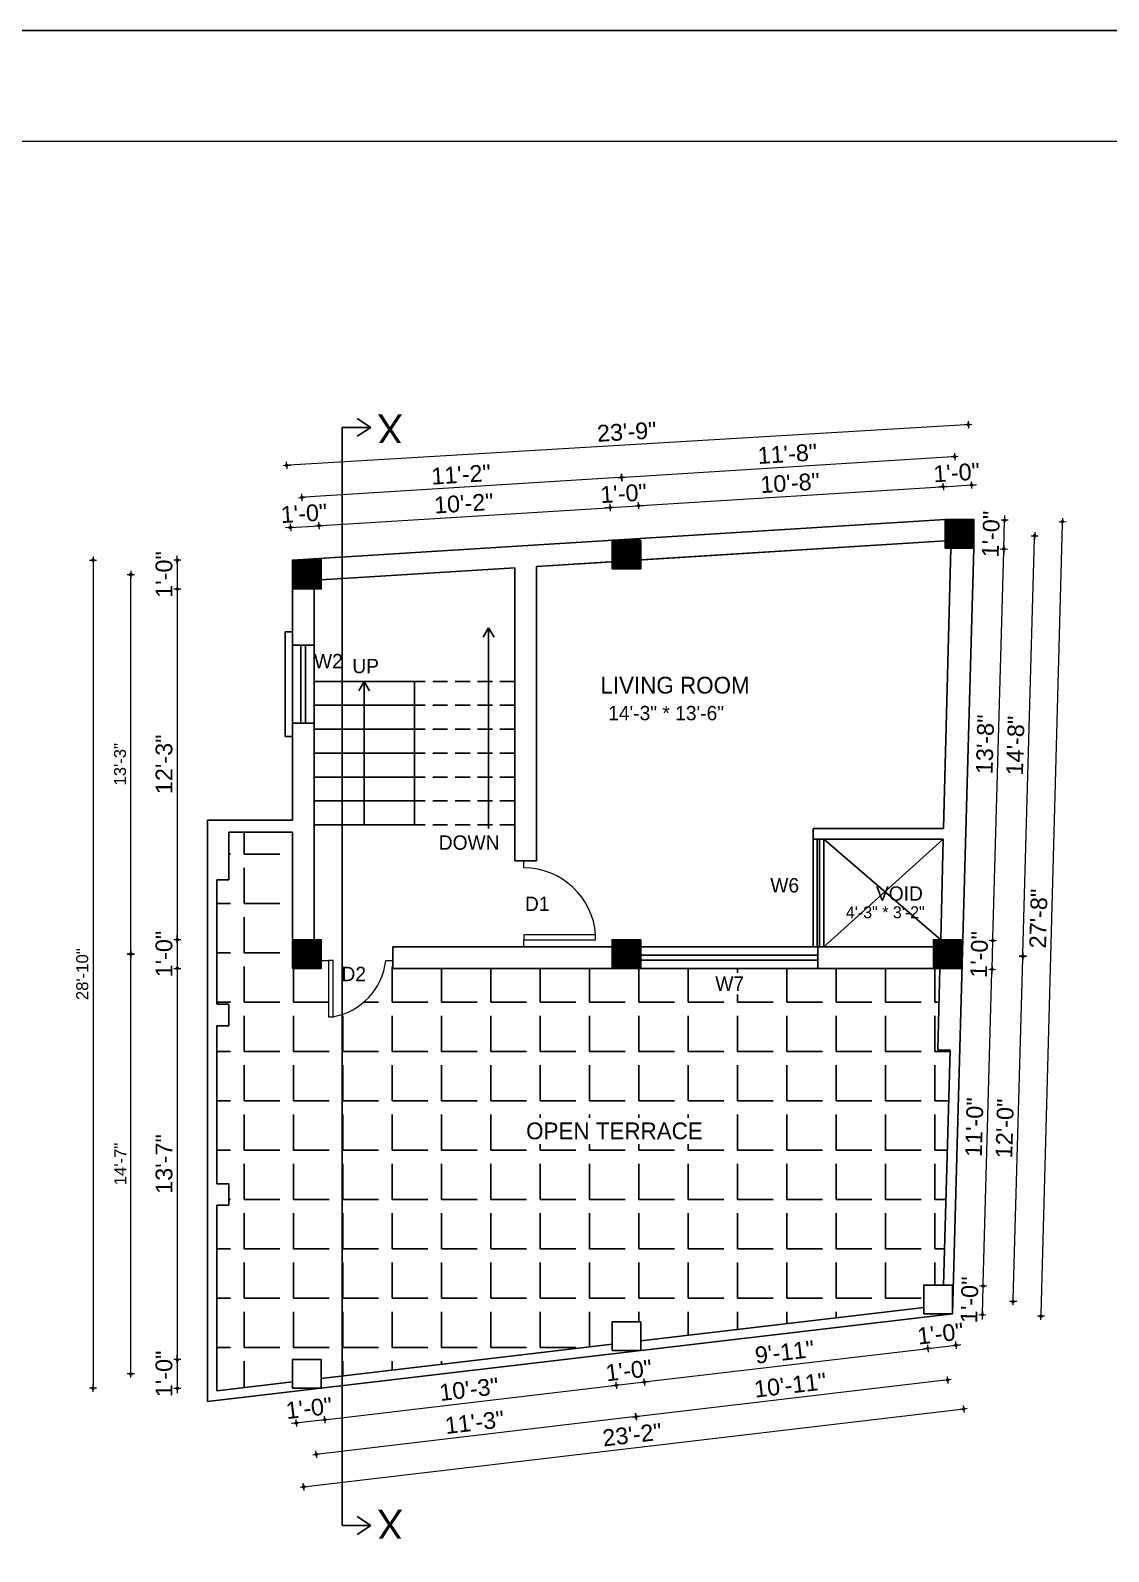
# Model space of a CAD drawing. Header units: inches. Extents: x 10143 to 20474, y -150 to 2442.
# Drawn here: x 19145 to 19596, y 1462 to 2098 of the extents above; entities that cross this region are included whole.
import ezdxf
from ezdxf.enums import TextEntityAlignment as Align

# ---------------------------------------------------------------- set-up
doc = ezdxf.new("R2010")
doc.units = ezdxf.units.IN
doc.header["$LTSCALE"] = 0.5
doc.header["$MEASUREMENT"] = 0
doc.header["$PDMODE"] = 66
doc.linetypes.add('DASHED2', pattern=[0.375, 0.25, -0.125])
for name, color, linetype, lineweight in [('0.13', 2, 'Continuous', 13), ('DW TEXT', 92, 'Continuous', 15), ('ELE1', 3, 'Continuous', 9), ('ELEVATION', 85, 'Continuous', 9), ('hatch', 9, 'Continuous', 0), ('Toilet', 7, 'Continuous', 25)]:
    doc.layers.add(name, color=color, linetype=linetype, lineweight=lineweight)
doc.styles.add('CEN', font='GOTHIC.TTF')
doc.styles.get("Standard").update_dxf_attribs({"font": 'arial.ttf'})
doc.dimstyles.new('S8', dxfattribs={"dimtxt": 5, "dimasz": 1, "dimexe": 6, "dimexo": 18, "dimgap": 1.9375, "dimtad": 1, "dimdec": 0, "dimzin": 3, "dimdsep": 46, "dimlunit": 4, "dimtxsty": 'Standard', "dimblk": 'dot 2', "dimcen": 12, "dimse1": 1, "dimse2": 1, "dimclrd": 1, "dimclre": 1, "dimclrt": 256, "dimadec": 0, "dimazin": 0, "dimtfac": 0.75, "dimtdec": 0, "dimtix": 1, "dimtmove": 1, "dimatfit": 3, "dimldrblk": 'DOT', "dimfxl": 1, "dimtolj": 1, "dimtzin": 0, "dimlwd": 9, "dimlwe": 9, "dimarcsym": 0})
pattern_1 = [(45, (-3412.05103, 0), (-0.08838834765, 0.08838834765), [])]

# ---------------------------------------------------------------- blocks, each defined once
blk = doc.blocks.new('dot1')
at = {"layer": 'hatch'}
h = blk.add_hatch(color=256, dxfattribs=at)
edge = h.paths.add_edge_path()
edge.add_arc((0, 0), 1, 0, 360)
for p, q in [((3, 0), (-3, 0)), ((0, 3), (0, -3))]:
    blk.add_line(p, q, dxfattribs=at)
blk.add_circle((0, 0), 1, dxfattribs=at)
blk = doc.blocks.new('dot 2')
at = {"layer": 'hatch', "xscale": 0.5, "yscale": 0.5, "zscale": 0.5}
blk.add_blockref('dot1', (0, 0), dxfattribs=at)
blk = doc.blocks.new('*D2258')
at = {"layer": 'Defpoints', "color": 0, "transparency": 16777216}
for p in [(19254.47, 1528.5), (19266.47, 1529.92), (19268.02, 1516.8)]:
    blk.add_point(p, dxfattribs=at)
at = {"layer": 'Toilet', "color": 1, "lineweight": 9, "transparency": 16777216}
for p, q in [((19255.03, 1515.27), (19254.03, 1515.15)), ((19256.02, 1515.39), (19268.02, 1516.8)), ((19269.01, 1516.92), (19270, 1517.04))]:
    blk.add_line(p, q, dxfattribs=at)
for p, rotation in [((19256.02, 1515.39), 6.727351048226113), ((19268.02, 1516.8), 186.7273510482261)]:
    blk.add_blockref('dot 2', p, dxfattribs=dict(at, rotation=rotation))
at = {"layer": 'Toilet', "transparency": 16777216, "insert": (19261.37, 1521.57), "char_height": 7, "attachment_point": 5, "rotation": 6.72735}
blk.add_mtext('\\A1;1\'-0"', dxfattribs=at)
blk = doc.blocks.new('_Dot')
at = {"color": 0, "linetype": 'ByBlock', "lineweight": -2}
blk.add_line((-0.5, 0), (-1, 0), dxfattribs=at)
at = {"color": 0, "linetype": 'ByBlock', "const_width": 0.5}
blk.add_lwpolyline([(-0.25, 0, 1), (0.25, 0, 1)], format="xyb", close=True, dxfattribs=at)
blk = doc.blocks.new('*D2259')
at = {"layer": 'Defpoints', "color": 0, "transparency": 16777216}
for p in [(19388.09, 1545.68), (19266.47, 1529.92), (19389.8, 1531.17)]:
    blk.add_point(p, dxfattribs=at)
at = {"layer": 'Toilet', "color": 1, "lineweight": 9, "transparency": 16777216}
blk.add_line((19269.01, 1516.92), (19388.81, 1531.05), dxfattribs=at)
for p, rotation in [((19389.8, 1531.17), 6.727351048253873), ((19268.02, 1516.8), 186.7273510482539)]:
    blk.add_blockref('dot 2', p, dxfattribs=dict(at, rotation=rotation))
at = {"layer": 'Toilet', "transparency": 16777216, "insert": (19328.27, 1529.46), "char_height": 7, "attachment_point": 5, "rotation": 6.72735}
blk.add_mtext('\\A1;10\'-3"', dxfattribs=at)
blk = doc.blocks.new('*D2260')
at = {"layer": 'Defpoints', "color": 0, "transparency": 16777216}
for p in [(19388.09, 1545.68), (19400.09, 1545.68), (19401.64, 1532.56)]:
    blk.add_point(p, dxfattribs=at)
at = {"layer": 'Toilet', "color": 1, "lineweight": 9, "transparency": 16777216}
for p, q in [((19389.8, 1531.17), (19401.64, 1532.56)), ((19402.63, 1532.68), (19403.63, 1532.8)), ((19388.81, 1531.05), (19387.82, 1530.93))]:
    blk.add_line(p, q, dxfattribs=at)
for p, rotation in [((19389.8, 1531.17), 6.727351048253851), ((19401.64, 1532.56), 186.7273510482539)]:
    blk.add_blockref('dot 2', p, dxfattribs=dict(at, rotation=rotation))
at = {"layer": 'Toilet', "transparency": 16777216, "insert": (19395.08, 1537.34), "char_height": 7, "attachment_point": 5, "rotation": 6.72735}
blk.add_mtext('\\A1;1\'-0"', dxfattribs=at)
blk = doc.blocks.new('*D2261')
at = {"layer": 'Defpoints', "color": 0, "transparency": 16777216}
for p in [(19518.37, 1561.05), (19400.09, 1545.68), (19520.08, 1546.54)]:
    blk.add_point(p, dxfattribs=at)
at = {"layer": 'Toilet', "color": 1, "lineweight": 9, "transparency": 16777216}
blk.add_line((19402.63, 1532.68), (19519.09, 1546.42), dxfattribs=at)
for p, rotation in [((19520.08, 1546.54), 6.727351048253873), ((19401.64, 1532.56), 186.7273510482539)]:
    blk.add_blockref('dot 2', p, dxfattribs=dict(at, rotation=rotation))
at = {"layer": 'Toilet', "transparency": 16777216, "insert": (19460.22, 1545.02), "char_height": 7, "attachment_point": 5, "rotation": 6.72735}
blk.add_mtext('\\A1;9\'-11"', dxfattribs=at)
blk = doc.blocks.new('*D2262')
at = {"layer": 'Defpoints', "color": 0, "transparency": 16777216}
for p in [(19518.37, 1561.05), (19530.37, 1561.05), (19531.92, 1547.93)]:
    blk.add_point(p, dxfattribs=at)
at = {"layer": 'Toilet', "color": 1, "lineweight": 9, "transparency": 16777216}
for p, q in [((19519.09, 1546.42), (19518.1, 1546.3)), ((19520.08, 1546.54), (19531.92, 1547.93)), ((19532.91, 1548.05), (19533.9, 1548.17))]:
    blk.add_line(p, q, dxfattribs=at)
for p, rotation in [((19520.08, 1546.54), 6.727351048253851), ((19531.92, 1547.93), 186.7273510482539)]:
    blk.add_blockref('dot 2', p, dxfattribs=dict(at, rotation=rotation))
at = {"layer": 'Toilet', "transparency": 16777216, "insert": (19525.36, 1552.71), "char_height": 7, "attachment_point": 5, "rotation": 6.72735}
blk.add_mtext('\\A1;1\'-0"', dxfattribs=at)
blk = doc.blocks.new('*D2263')
at = {"layer": 'Defpoints', "color": 0, "transparency": 16777216}
for p in [(19524.37, 1567.05), (19394.09, 1551.68), (19398.06, 1518.04)]:
    blk.add_point(p, dxfattribs=at)
at = {"layer": 'Toilet', "color": 1, "lineweight": 9, "transparency": 16777216}
blk.add_line((19527.35, 1533.29), (19399.05, 1518.15), dxfattribs=at)
for p, rotation in [((19528.34, 1533.4), 6.727351048225874), ((19398.06, 1518.04), 186.7273510482259)]:
    blk.add_blockref('dot 2', p, dxfattribs=dict(at, rotation=rotation))
at = {"layer": 'Toilet', "transparency": 16777216, "insert": (19462.56, 1531.19), "char_height": 7, "attachment_point": 5, "rotation": 6.72735}
blk.add_mtext('\\A1;10\'-11"', dxfattribs=at)
blk = doc.blocks.new('*D2264')
at = {"layer": 'Defpoints', "color": 0, "transparency": 16777216}
for p in [(19394.09, 1551.68), (19260.47, 1535.92), (19264.44, 1502.27)]:
    blk.add_point(p, dxfattribs=at)
at = {"layer": 'Toilet', "color": 1, "lineweight": 9, "transparency": 16777216}
blk.add_line((19397.07, 1517.92), (19265.43, 1502.39), dxfattribs=at)
for p, rotation in [((19398.06, 1518.04), 6.727351048254011), ((19264.44, 1502.27), 186.727351048254)]:
    blk.add_blockref('dot 2', p, dxfattribs=dict(at, rotation=rotation))
at = {"layer": 'Toilet', "transparency": 16777216, "insert": (19330.6, 1515.63), "char_height": 7, "attachment_point": 5, "rotation": 6.72735}
blk.add_mtext('\\A1;11\'-3"', dxfattribs=at)
blk = doc.blocks.new('*D2265')
at = {"layer": 'Defpoints', "color": 0, "transparency": 16777216}
for p in [(19530.37, 1561.05), (19254.47, 1528.5), (19535.07, 1521.25)]:
    blk.add_point(p, dxfattribs=at)
at = {"layer": 'Toilet', "color": 1, "lineweight": 9, "transparency": 16777216}
blk.add_line((19260.16, 1488.82), (19534.07, 1521.13), dxfattribs=at)
for p, rotation in [((19535.07, 1521.25), 6.727351048225743), ((19259.17, 1488.7), 186.7273510482257)]:
    blk.add_blockref('dot 2', p, dxfattribs=dict(at, rotation=rotation))
at = {"layer": 'Toilet', "transparency": 16777216, "insert": (19396.47, 1510.45), "char_height": 7, "attachment_point": 5, "rotation": 6.72735}
blk.add_mtext('\\A1;23\'-2"', dxfattribs=at)
blk = doc.blocks.new('*D2266')
at = {"layer": 'Defpoints', "color": 0, "transparency": 16777216}
for p in [(19528.42, 1711.41), (19559.8, 1710.53), (19524.37, 1567.05)]:
    blk.add_point(p, dxfattribs=at)
at = {"layer": 'Toilet', "color": 1, "lineweight": 9, "transparency": 16777216}
blk.add_line((19555.78, 1567.17), (19559.77, 1709.53), dxfattribs=at)
for p, rotation in [((19559.8, 1710.53), 88.39404783827474), ((19555.75, 1566.17), 268.3940478382747)]:
    blk.add_blockref('dot 2', p, dxfattribs=dict(at, rotation=rotation))
at = {"layer": 'Toilet', "transparency": 16777216, "insert": (19552.27, 1638.5), "char_height": 7, "attachment_point": 5, "rotation": 88.39405}
blk.add_mtext('\\A1;12\'-0"', dxfattribs=at)
blk = doc.blocks.new('*D2267')
at = {"layer": 'Defpoints', "color": 0, "transparency": 16777216}
for p in [(19533.35, 1887.14), (19564.73, 1886.26), (19528.42, 1711.41)]:
    blk.add_point(p, dxfattribs=at)
at = {"layer": 'Toilet', "color": 1, "lineweight": 9, "transparency": 16777216}
blk.add_line((19559.83, 1711.53), (19564.7, 1885.26), dxfattribs=at)
for p, rotation in [((19564.73, 1886.26), 88.3940478382136), ((19559.8, 1710.53), 268.3940478382136)]:
    blk.add_blockref('dot 2', p, dxfattribs=dict(at, rotation=rotation))
at = {"layer": 'Toilet', "transparency": 16777216, "insert": (19556.75, 1798.55), "char_height": 7, "attachment_point": 5, "rotation": 88.39405}
blk.add_mtext('\\A1;14\'-8"', dxfattribs=at)
blk = doc.blocks.new('*D2257')
at = {"layer": 'Defpoints', "color": 0, "transparency": 16777216}
for p in [(19530.71, 1573.05), (19543.22, 1572.69), (19530.37, 1561.05)]:
    blk.add_point(p, dxfattribs=at)
at = {"layer": 'Toilet', "color": 1, "lineweight": 9, "transparency": 16777216}
for p, q in [((19542.88, 1560.69), (19543.22, 1572.69)), ((19543.25, 1573.69), (19543.27, 1574.69)), ((19542.85, 1559.69), (19542.83, 1558.7))]:
    blk.add_line(p, q, dxfattribs=at)
for p, rotation in [((19543.22, 1572.69), 268.3940478382726), ((19542.88, 1560.69), 88.39404783827257)]:
    blk.add_blockref('dot 2', p, dxfattribs=dict(at, rotation=rotation))
at = {"layer": 'Toilet', "transparency": 16777216, "insert": (19537.54, 1566.85), "char_height": 7, "attachment_point": 5, "rotation": 88.39405}
blk.add_mtext('\\A1;1\'-0"', dxfattribs=at)
blk = doc.blocks.new('*D2268')
at = {"layer": 'Defpoints', "color": 0, "transparency": 16777216}
for p in [(19534.42, 1705.41), (19546.93, 1705.06), (19530.71, 1573.05)]:
    blk.add_point(p, dxfattribs=at)
at = {"layer": 'Toilet', "color": 1, "lineweight": 9, "transparency": 16777216}
blk.add_line((19543.25, 1573.69), (19546.9, 1704.06), dxfattribs=at)
for p, rotation in [((19546.93, 1705.06), 88.3940478382136), ((19543.22, 1572.69), 268.3940478382136)]:
    blk.add_blockref('dot 2', p, dxfattribs=dict(at, rotation=rotation))
at = {"layer": 'Toilet', "transparency": 16777216, "insert": (19539.56, 1639.03), "char_height": 7, "attachment_point": 5, "rotation": 88.39405}
blk.add_mtext('\\A1;11\'-0"', dxfattribs=at)
blk = doc.blocks.new('*D2269')
at = {"layer": 'Defpoints', "color": 0, "transparency": 16777216}
for p in [(19534.42, 1717.41), (19547.26, 1717.05), (19534.42, 1705.41)]:
    blk.add_point(p, dxfattribs=at)
at = {"layer": 'Toilet', "color": 1, "lineweight": 9, "transparency": 16777216}
for p, q in [((19546.93, 1705.06), (19547.26, 1717.05)), ((19547.29, 1718.05), (19547.32, 1719.05)), ((19546.9, 1704.06), (19546.87, 1703.06))]:
    blk.add_line(p, q, dxfattribs=at)
for p, rotation in [((19547.26, 1717.05), 268.3940478382136), ((19546.93, 1705.06), 88.39404783821358)]:
    blk.add_blockref('dot 2', p, dxfattribs=dict(at, rotation=rotation))
at = {"layer": 'Toilet', "transparency": 16777216, "insert": (19541.59, 1711.21), "char_height": 7, "attachment_point": 5, "rotation": 88.39405}
blk.add_mtext('\\A1;1\'-0"', dxfattribs=at)
blk = doc.blocks.new('*D2270')
at = {"layer": 'Defpoints', "color": 0, "transparency": 16777216}
for p in [(19539.35, 1881.14), (19551.86, 1880.79), (19534.42, 1717.41)]:
    blk.add_point(p, dxfattribs=at)
at = {"layer": 'Toilet', "color": 1, "lineweight": 9, "transparency": 16777216}
blk.add_line((19547.29, 1718.05), (19551.83, 1879.79), dxfattribs=at)
for p, rotation in [((19551.86, 1880.79), 88.3940478382136), ((19547.26, 1717.05), 268.3940478382136)]:
    blk.add_blockref('dot 2', p, dxfattribs=dict(at, rotation=rotation))
at = {"layer": 'Toilet', "transparency": 16777216, "insert": (19544.05, 1799.07), "char_height": 7, "attachment_point": 5, "rotation": 88.39405}
blk.add_mtext('\\A1;13\'-8"', dxfattribs=at)
blk = doc.blocks.new('*D2271')
at = {"layer": 'Defpoints', "color": 0, "transparency": 16777216}
for p in [(19539.35, 1893.14), (19552.19, 1892.78), (19539.35, 1881.14)]:
    blk.add_point(p, dxfattribs=at)
at = {"layer": 'Toilet', "color": 1, "lineweight": 9, "transparency": 16777216}
for p, q in [((19551.86, 1880.79), (19552.19, 1892.78)), ((19552.22, 1893.78), (19552.25, 1894.78)), ((19551.83, 1879.79), (19551.8, 1878.79))]:
    blk.add_line(p, q, dxfattribs=at)
for p, rotation in [((19552.19, 1892.78), 268.3940478382136), ((19551.86, 1880.79), 88.39404783821358)]:
    blk.add_blockref('dot 2', p, dxfattribs=dict(at, rotation=rotation))
at = {"layer": 'Toilet', "transparency": 16777216, "insert": (19546.51, 1886.94), "char_height": 7, "attachment_point": 5, "rotation": 88.39405}
blk.add_mtext('\\A1;1\'-0"', dxfattribs=at)
blk = doc.blocks.new('*D2272')
at = {"layer": 'Defpoints', "color": 0, "transparency": 16777216}
for p in [(19539.35, 1893.14), (19576.36, 1892.14), (19530.37, 1561.05)]:
    blk.add_point(p, dxfattribs=at)
at = {"layer": 'Toilet', "color": 1, "lineweight": 9, "transparency": 16777216}
blk.add_line((19567.42, 1561.04), (19576.34, 1891.14), dxfattribs=at)
for p, rotation in [((19576.36, 1892.14), 88.45204859075596), ((19567.39, 1560.04), 268.452048590756)]:
    blk.add_blockref('dot 2', p, dxfattribs=dict(at, rotation=rotation))
at = {"layer": 'Toilet', "transparency": 16777216, "insert": (19566.37, 1726.24), "char_height": 7, "attachment_point": 5, "rotation": 88.45205}
blk.add_mtext('\\A1;27\'-8"', dxfattribs=at)
blk = doc.blocks.new('*D2273')
at = {"layer": 'Defpoints', "color": 0, "transparency": 16777216}
for p in [(19265.62, 1890.49), (19254.47, 1876.09), (19266.47, 1876.84)]:
    blk.add_point(p, dxfattribs=at)
at = {"layer": 'Toilet', "color": 1, "lineweight": 9, "transparency": 16777216}
for p, q in [((19252.62, 1889.68), (19251.62, 1889.62)), ((19253.62, 1889.74), (19265.62, 1890.49)), ((19266.62, 1890.55), (19267.61, 1890.61))]:
    blk.add_line(p, q, dxfattribs=at)
for p, rotation in [((19253.62, 1889.74), 3.575827605927389), ((19265.62, 1890.49), 183.5758276059273)]:
    blk.add_blockref('dot 2', p, dxfattribs=dict(at, rotation=rotation))
at = {"layer": 'Toilet', "transparency": 16777216, "insert": (19259.27, 1895.62), "char_height": 7, "attachment_point": 5, "rotation": 3.57583}
blk.add_mtext('\\A1;1\'-0"', dxfattribs=at)
blk = doc.blocks.new('*D2274')
at = {"layer": 'Defpoints', "color": 0, "transparency": 16777216}
for p in [(19387.24, 1898.09), (19388.09, 1884.44), (19266.47, 1876.84)]:
    blk.add_point(p, dxfattribs=at)
at = {"layer": 'Toilet', "color": 1, "lineweight": 9, "transparency": 16777216}
blk.add_line((19266.62, 1890.55), (19386.24, 1898.03), dxfattribs=at)
for p, rotation in [((19387.24, 1898.09), 3.575827605928281), ((19265.62, 1890.49), 183.5758276059283)]:
    blk.add_blockref('dot 2', p, dxfattribs=dict(at, rotation=rotation))
at = {"layer": 'Toilet', "transparency": 16777216, "insert": (19326.09, 1899.79), "char_height": 7, "attachment_point": 5, "rotation": 3.57583}
blk.add_mtext('\\A1;10\'-2"', dxfattribs=at)
blk = doc.blocks.new('*D2275')
at = {"layer": 'Defpoints', "color": 0, "transparency": 16777216}
for p in [(19399.19, 1898.84), (19388.09, 1884.44), (19400.09, 1884.44)]:
    blk.add_point(p, dxfattribs=at)
at = {"layer": 'Toilet', "color": 1, "lineweight": 9, "transparency": 16777216}
for p, q in [((19386.24, 1898.03), (19385.24, 1897.97)), ((19387.24, 1898.09), (19399.19, 1898.84)), ((19400.19, 1898.9), (19401.19, 1898.96))]:
    blk.add_line(p, q, dxfattribs=at)
for p, rotation in [((19387.24, 1898.09), 3.575827605928268), ((19399.19, 1898.84), 183.5758276059282)]:
    blk.add_blockref('dot 2', p, dxfattribs=dict(at, rotation=rotation))
at = {"layer": 'Toilet', "transparency": 16777216, "insert": (19392.87, 1903.96), "char_height": 7, "attachment_point": 5, "rotation": 3.57583}
blk.add_mtext('\\A1;1\'-0"', dxfattribs=at)
blk = doc.blocks.new('*D2276')
at = {"layer": 'Defpoints', "color": 0, "transparency": 16777216}
for p in [(19526.49, 1906.79), (19527.35, 1893.14), (19400.09, 1884.44)]:
    blk.add_point(p, dxfattribs=at)
at = {"layer": 'Toilet', "color": 1, "lineweight": 9, "transparency": 16777216}
blk.add_line((19400.19, 1898.9), (19525.5, 1906.73), dxfattribs=at)
for p, rotation in [((19526.49, 1906.79), 3.575827605928281), ((19399.19, 1898.84), 183.5758276059283)]:
    blk.add_blockref('dot 2', p, dxfattribs=dict(at, rotation=rotation))
at = {"layer": 'Toilet', "transparency": 16777216, "insert": (19462.5, 1908.32), "char_height": 7, "attachment_point": 5, "rotation": 3.57583}
blk.add_mtext('\\A1;10\'-8"', dxfattribs=at)
blk = doc.blocks.new('*D2277')
at = {"layer": 'Defpoints', "color": 0, "transparency": 16777216}
for p in [(19538.45, 1907.54), (19527.35, 1893.14), (19539.35, 1893.14)]:
    blk.add_point(p, dxfattribs=at)
at = {"layer": 'Toilet', "color": 1, "lineweight": 9, "transparency": 16777216}
for p, q in [((19525.5, 1906.73), (19524.5, 1906.67)), ((19526.49, 1906.79), (19538.45, 1907.54)), ((19539.44, 1907.6), (19540.44, 1907.66))]:
    blk.add_line(p, q, dxfattribs=at)
for p, rotation in [((19526.49, 1906.79), 3.575827605928268), ((19538.45, 1907.54), 183.5758276059283)]:
    blk.add_blockref('dot 2', p, dxfattribs=dict(at, rotation=rotation))
at = {"layer": 'Toilet', "transparency": 16777216, "insert": (19532.13, 1912.67), "char_height": 7, "attachment_point": 5, "rotation": 3.57583}
blk.add_mtext('\\A1;1\'-0"', dxfattribs=at)
blk = doc.blocks.new('*D2278')
at = {"layer": 'Defpoints', "color": 0, "transparency": 16777216}
for p in [(19392.08, 1910.65), (19533.35, 1887.14), (19394.09, 1878.44)]:
    blk.add_point(p, dxfattribs=at)
at = {"layer": 'Toilet', "color": 1, "lineweight": 9, "transparency": 16777216}
blk.add_line((19530.34, 1919.29), (19393.08, 1910.71), dxfattribs=at)
for p, rotation in [((19531.33, 1919.35), 3.575843646370442), ((19392.08, 1910.65), 183.5758436463704)]:
    blk.add_blockref('dot 2', p, dxfattribs=dict(at, rotation=rotation))
at = {"layer": 'Toilet', "transparency": 16777216, "insert": (19461.36, 1920.5), "char_height": 7, "attachment_point": 5, "rotation": 3.57584}
blk.add_mtext('\\A1;11\'-8"', dxfattribs=at)
blk = doc.blocks.new('*D2279')
at = {"layer": 'Defpoints', "color": 0, "transparency": 16777216}
for p in [(19258.46, 1902.3), (19394.09, 1878.44), (19260.47, 1870.09)]:
    blk.add_point(p, dxfattribs=at)
at = {"layer": 'Toilet', "color": 1, "lineweight": 9, "transparency": 16777216}
blk.add_line((19391.08, 1910.59), (19259.46, 1902.36), dxfattribs=at)
for p, rotation in [((19392.08, 1910.65), 3.575843646351018), ((19258.46, 1902.3), 183.575843646351)]:
    blk.add_blockref('dot 2', p, dxfattribs=dict(at, rotation=rotation))
at = {"layer": 'Toilet', "transparency": 16777216, "insert": (19324.93, 1911.92), "char_height": 7, "attachment_point": 5, "rotation": 3.57584}
blk.add_mtext('\\A1;11\'-2"', dxfattribs=at)
blk = doc.blocks.new('*D2280')
at = {"layer": 'Defpoints', "color": 0, "transparency": 16777216}
for p in [(19252.1, 1915.7), (19539.35, 1893.14), (19254.47, 1876.09)]:
    blk.add_point(p, dxfattribs=at)
at = {"layer": 'Toilet', "color": 1, "lineweight": 9, "transparency": 16777216}
blk.add_line((19535.98, 1932.69), (19253.1, 1915.76), dxfattribs=at)
for p, rotation in [((19536.98, 1932.75), 3.425574687814992), ((19252.1, 1915.7), 183.425574687815)]:
    blk.add_blockref('dot 2', p, dxfattribs=dict(at, rotation=rotation))
at = {"layer": 'Toilet', "transparency": 16777216, "insert": (19394.21, 1929.73), "char_height": 7, "attachment_point": 5, "rotation": 3.42557}
blk.add_mtext('\\A1;23\'-9"', dxfattribs=at)
blk = doc.blocks.new('*D2285')
at = {"layer": 'Defpoints', "color": 0, "transparency": 16777216}
for p in [(19254.47, 1876.09), (19206.3, 1864.09), (19254.47, 1864.09)]:
    blk.add_point(p, dxfattribs=at)
at = {"layer": 'Toilet', "color": 1, "lineweight": 9, "transparency": 16777216}
for p, q in [((19206.3, 1877.09), (19206.3, 1878.09)), ((19206.3, 1876.09), (19206.3, 1864.09)), ((19206.3, 1863.09), (19206.3, 1862.09))]:
    blk.add_line(p, q, dxfattribs=at)
for p, rotation in [((19206.3, 1876.09), 270), ((19206.3, 1864.09), 90)]:
    blk.add_blockref('dot 2', p, dxfattribs=dict(at, rotation=rotation))
at = {"layer": 'Toilet', "transparency": 16777216, "insert": (19200.79, 1870.09), "char_height": 7, "attachment_point": 5, "rotation": 90}
blk.add_mtext('\\A1;1\'-0"', dxfattribs=at)
blk = doc.blocks.new('*D2286')
at = {"layer": 'Defpoints', "color": 0, "transparency": 16777216}
for p in [(19254.47, 1864.09), (19206.3, 1717.41), (19254.47, 1717.41)]:
    blk.add_point(p, dxfattribs=at)
at = {"layer": 'Toilet', "color": 1, "lineweight": 9, "transparency": 16777216}
blk.add_line((19206.3, 1863.09), (19206.3, 1718.41), dxfattribs=at)
for p, rotation in [((19206.3, 1864.09), 90), ((19206.3, 1717.41), 270)]:
    blk.add_blockref('dot 2', p, dxfattribs=dict(at, rotation=rotation))
at = {"layer": 'Toilet', "transparency": 16777216, "insert": (19200.79, 1790.75), "char_height": 7, "attachment_point": 5, "rotation": 90}
blk.add_mtext('\\A1;12\'-3"', dxfattribs=at)
blk = doc.blocks.new('*D2287')
at = {"layer": 'Defpoints', "color": 0, "transparency": 16777216}
for p in [(19254.47, 1717.41), (19206.3, 1705.41), (19254.47, 1705.41)]:
    blk.add_point(p, dxfattribs=at)
at = {"layer": 'Toilet', "color": 1, "lineweight": 9, "transparency": 16777216}
for p, q in [((19206.3, 1718.41), (19206.3, 1719.41)), ((19206.3, 1717.41), (19206.3, 1705.41)), ((19206.3, 1704.41), (19206.3, 1703.41))]:
    blk.add_line(p, q, dxfattribs=at)
for p, rotation in [((19206.3, 1717.41), 270), ((19206.3, 1705.41), 90)]:
    blk.add_blockref('dot 2', p, dxfattribs=dict(at, rotation=rotation))
at = {"layer": 'Toilet', "transparency": 16777216, "insert": (19200.79, 1711.41), "char_height": 7, "attachment_point": 5, "rotation": 90}
blk.add_mtext('\\A1;1\'-0"', dxfattribs=at)
blk = doc.blocks.new('*D2288')
at = {"layer": 'Defpoints', "color": 0, "transparency": 16777216}
for p in [(19254.47, 1705.41), (19206.3, 1541.92), (19254.47, 1541.92)]:
    blk.add_point(p, dxfattribs=at)
at = {"layer": 'Toilet', "color": 1, "lineweight": 9, "transparency": 16777216}
blk.add_line((19206.3, 1704.41), (19206.3, 1542.92), dxfattribs=at)
for p, rotation in [((19206.3, 1705.41), 90), ((19206.3, 1541.92), 270)]:
    blk.add_blockref('dot 2', p, dxfattribs=dict(at, rotation=rotation))
at = {"layer": 'Toilet', "transparency": 16777216, "insert": (19200.79, 1623.66), "char_height": 7, "attachment_point": 5, "rotation": 90}
blk.add_mtext('\\A1;13\'-7"', dxfattribs=at)
blk = doc.blocks.new('*D2282')
at = {"layer": 'Defpoints', "color": 0, "transparency": 16777216}
for p in [(19254.47, 1541.92), (19206.3, 1529.92), (19254.47, 1529.92)]:
    blk.add_point(p, dxfattribs=at)
at = {"layer": 'Toilet', "color": 1, "lineweight": 9, "transparency": 16777216}
for p, q in [((19206.3, 1542.92), (19206.3, 1543.92)), ((19206.3, 1541.92), (19206.3, 1529.92)), ((19206.3, 1528.92), (19206.3, 1527.92))]:
    blk.add_line(p, q, dxfattribs=at)
for p, rotation in [((19206.3, 1541.92), 270), ((19206.3, 1529.92), 90)]:
    blk.add_blockref('dot 2', p, dxfattribs=dict(at, rotation=rotation))
at = {"layer": 'Toilet', "transparency": 16777216, "insert": (19200.79, 1535.92), "char_height": 7, "attachment_point": 5, "rotation": 90}
blk.add_mtext('\\A1;1\'-0"', dxfattribs=at)
blk = doc.blocks.new('*D2284')
at = {"layer": 'Defpoints', "color": 0, "transparency": 16777216}
for p in [(19186.89, 1870.09), (19260.47, 1870.09), (19260.47, 1711.41)]:
    blk.add_point(p, dxfattribs=at)
at = {"layer": 'Toilet', "color": 1, "lineweight": 9, "transparency": 16777216}
blk.add_line((19186.89, 1712.41), (19186.89, 1869.09), dxfattribs=at)
for p, rotation in [((19186.89, 1870.09), 90), ((19186.89, 1711.41), 270)]:
    blk.add_blockref('dot 2', p, dxfattribs=dict(at, rotation=rotation))
at = {"layer": 'Toilet', "transparency": 16777216, "insert": (19182.4, 1790.75), "char_height": 5, "attachment_point": 5, "rotation": 90}
blk.add_mtext('\\A1;13\'-3"', dxfattribs=at)
blk = doc.blocks.new('*D2281')
at = {"layer": 'Defpoints', "color": 0, "transparency": 16777216}
for p in [(19254.47, 1876.09), (19171.09, 1529.92), (19254.47, 1529.92)]:
    blk.add_point(p, dxfattribs=at)
at = {"layer": 'Toilet', "color": 1, "lineweight": 9, "transparency": 16777216}
blk.add_line((19171.09, 1875.09), (19171.09, 1530.92), dxfattribs=at)
for p, rotation in [((19171.09, 1876.09), 90), ((19171.09, 1529.92), 270)]:
    blk.add_blockref('dot 2', p, dxfattribs=dict(at, rotation=rotation))
at = {"layer": 'Toilet', "transparency": 16777216, "insert": (19166.6, 1703), "char_height": 5, "attachment_point": 5, "rotation": 90}
blk.add_mtext('\\A1;28\'-10"', dxfattribs=at)

msp = doc.modelspace()

# ---------------------------------------------------------------- hatches: boundary and pattern name
at = {"layer": 'Toilet'}
h = msp.add_hatch(dxfattribs=at)
h.set_pattern_fill('ANSI31', color=256, angle=90)
h.set_pattern_definition([(135, (19513.32036, -1856.22724), (-0.0883883476, -0.0883883476), [])])
h.paths.add_polyline_path([(19539.35, 1893.14), (19527.35, 1893.14), (19527.35, 1893.14), (19527.35, 1881.14), (19539.35, 1881.14)])
h = msp.add_hatch(dxfattribs=at)
h.set_pattern_fill('ANSI31', color=256)
h.set_pattern_definition(pattern_1)
h.paths.add_polyline_path([(19388.09, 1884.44), (19388.09, 1872.44), (19400.09, 1872.44), (19400.09, 1884.44)])
h = msp.add_hatch(dxfattribs=at)
h.set_pattern_fill('ANSI31', color=256)
h.set_pattern_definition(pattern_1)
h.paths.add_polyline_path([(19254.47, 1876.09), (19254.47, 1864.09), (19266.47, 1864.09), (19266.47, 1876.09)])
h = msp.add_hatch(dxfattribs=at)
h.set_pattern_fill('ANGLE', color=256, scale=75)
h.set_pattern_definition([(0, (-3412.05, 0), (0, 20.625), [15, -5.625]), (90, (-3412.05, 0), (-20.625, 1e-15), [15, -5.625])])
edge = h.paths.add_edge_path()
edge.add_line((19525.15, 1705.41), (19522.42, 1705.41))
edge.add_line((19522.42, 1705.41), (19400.09, 1705.41))
edge.add_line((19400.09, 1705.41), (19388.09, 1705.41))
edge.add_line((19388.09, 1705.41), (19296.47, 1705.41))
edge.add_line((19296.47, 1705.41), (19296.47, 1708.67))
edge.add_line((19296.47, 1708.67), (19293.47, 1708.67))
edge.add_arc((19266.74, 1711.72), 26.9, 288.38259, 353.4705, ccw=False)
edge.add_line((19275.23, 1686.19), (19275.23, 1534.98))
edge.add_line((19275.23, 1534.98), (19388.09, 1548.29))
edge.add_line((19388.09, 1548.29), (19388.09, 1557.68))
edge.add_line((19388.09, 1557.68), (19400.09, 1557.68))
edge.add_line((19400.09, 1557.68), (19400.09, 1549.71))
edge.add_line((19400.09, 1549.71), (19518.37, 1563.66))
edge.add_line((19518.37, 1563.66), (19518.37, 1573.05))
edge.add_line((19518.37, 1573.05), (19521.7, 1573.05))
edge.add_line((19521.7, 1573.05), (19526.71, 1573.05))
edge.add_line((19526.71, 1573.05), (19529.46, 1671.27))
edge.add_line((19529.46, 1671.27), (19524.26, 1671.42))
edge.add_line((19524.26, 1671.42), (19525.15, 1705.41))
edge = h.paths.add_edge_path()
edge.add_arc((19266.74, 1711.72), 26.9, 280.12311, 288.38259, ccw=False)
edge.add_line((19271.47, 1685.24), (19269.47, 1685.24))
edge.add_line((19269.47, 1685.24), (19269.47, 1708.67))
edge.add_line((19269.47, 1708.67), (19266.47, 1708.67))
edge.add_line((19266.47, 1708.67), (19266.47, 1705.41))
edge.add_line((19266.47, 1705.41), (19254.47, 1705.41))
edge.add_line((19254.47, 1705.41), (19254.47, 1717.41))
edge.add_line((19254.47, 1717.41), (19254.47, 1762.41))
edge.add_line((19254.47, 1762.41), (19227.91, 1762.41))
edge.add_line((19227.91, 1762.41), (19227.91, 1742.41))
edge.add_line((19227.91, 1742.41), (19222.91, 1742.41))
edge.add_line((19222.91, 1742.41), (19222.91, 1690.41))
edge.add_line((19222.91, 1690.41), (19227.91, 1690.41))
edge.add_line((19227.91, 1690.41), (19227.91, 1681.41))
edge.add_line((19227.91, 1681.41), (19222.91, 1681.41))
edge.add_line((19222.91, 1681.41), (19222.91, 1615.41))
edge.add_line((19222.91, 1615.41), (19227.91, 1615.41))
edge.add_line((19227.91, 1615.41), (19227.91, 1606.41))
edge.add_line((19227.91, 1606.41), (19222.91, 1606.41))
edge.add_line((19222.91, 1606.41), (19222.91, 1528.81))
edge.add_line((19222.91, 1528.81), (19254.47, 1532.5))
edge.add_line((19254.47, 1532.5), (19254.47, 1541.92))
edge.add_line((19254.47, 1541.92), (19266.47, 1541.92))
edge.add_line((19266.47, 1541.92), (19266.47, 1533.94))
edge.add_line((19266.47, 1533.94), (19275.23, 1534.98))
edge.add_line((19275.23, 1534.98), (19275.23, 1686.19))
h.paths.add_polyline_path([(19429.43, 1694.55), (19445.08, 1694.55), (19445.08, 1703.55), (19429.43, 1703.55)], flags=16)
h.paths.add_polyline_path([(19351.77, 1631.99), (19426.37, 1631.99), (19426.37, 1643.02), (19351.77, 1643.02)], flags=16)
h = msp.add_hatch(dxfattribs=at)
h.set_pattern_fill('ANSI31', color=256)
h.set_pattern_definition(pattern_1)
h.paths.add_polyline_path([(19254.47, 1705.41), (19266.47, 1705.41), (19266.47, 1717.41), (19254.47, 1717.41)])
h = msp.add_hatch(dxfattribs=at)
h.set_pattern_fill('ANSI31', color=256)
h.set_pattern_definition(pattern_1)
h.paths.add_polyline_path([(19388.09, 1705.41), (19400.09, 1705.41), (19400.09, 1717.41), (19388.09, 1717.41)])
h = msp.add_hatch(dxfattribs=at)
h.set_pattern_fill('ANSI31', color=256)
h.set_pattern_definition(pattern_1)
h.paths.add_polyline_path([(19522.42, 1705.41), (19534.42, 1705.41), (19534.42, 1717.41), (19522.42, 1717.41)])

# ---------------------------------------------------------------- linework, layer by layer
at = {"layer": '0.13', "color": 0, "ltscale": 0.5}
for p, q in [((19353.97, 1750.41), (19349.97, 1750.41)), ((19353.97, 1714.41), (19349.97, 1714.41)), ((19266.47, 1705.91), (19266.47, 1709.91)), ((19296.47, 1705.91), (19296.47, 1709.91))]:
    msp.add_line(p, q, dxfattribs=at)
at = {"layer": 'Defpoints'}
msp.add_lwpolyline([(20473.76, 2097.54), (17296.16, 2097.54), (17296.16, -150.43), (20473.76, -150.43)], close=True, dxfattribs=at)
at = {"layer": 'ELE1'}
msp.add_lwpolyline([(17342.47, 2051.22), (20427.44, 2051.22), (20427.44, -104.11), (17342.47, -104.11)], close=True, dxfattribs=at)
at = {"layer": 'ELEVATION', "color": 146, "ltscale": 0.25, "true_color": 0x105689}
for p, q in [((19351.21, 1747.41), (19351.21, 1750.41)), ((19381.21, 1719.41), (19351.21, 1719.41)), ((19351.21, 1719.41), (19351.21, 1717.41)), ((19351.21, 1714.41), (19351.21, 1717.41)), ((19351.21, 1717.41), (19381.21, 1717.41)), ((19381.21, 1717.41), (19381.21, 1719.41)), ((19266.47, 1708.67), (19269.47, 1708.67)), ((19269.47, 1708.67), (19269.47, 1685.24)), ((19271.47, 1708.67), (19269.47, 1708.67)), ((19271.47, 1685.24), (19271.47, 1708.67)), ((19293.47, 1708.67), (19296.47, 1708.67)), ((19269.47, 1685.24), (19271.47, 1685.24))]:
    msp.add_line(p, q, dxfattribs=at)
for centre, radius, start, end in [((19351.24, 1717.37), 30.04, 3.89669, 90.05318), ((19266.74, 1711.72), 26.9, 280.12311, 353.4705)]:
    msp.add_arc(centre, radius, start, end, dxfattribs=at)
at = {"layer": 'Toilet'}
for p, q in [((19287.23, 1931.58), (19281.55, 1935.28)), ((19275.23, 1931.58), (19275.23, 1472.54)), ((19275.23, 1931.58), (19287.23, 1931.58)), ((19287.23, 1931.58), (19281.55, 1927.88)), ((19527.35, 1893.14), (19254.47, 1876.09)), ((19356.47, 1873.45), (19527.35, 1884.12)), ((19527.35, 1884.12), (19400.09, 1876.17)), ((19254.47, 1876.09), (19254.47, 1767.41)), ((19266.47, 1876.09), (19266.47, 1876.84)), ((19526.68, 1763.91), (19529.74, 1881.14)), ((19536.73, 1787.68), (19539.35, 1881.14)), ((19347.47, 1872.88), (19266.47, 1867.82)), ((19347.47, 1872.88), (19347.47, 1750.41)), ((19388.09, 1875.42), (19356.47, 1873.45)), ((19356.47, 1873.45), (19356.47, 1750.41)), ((19263.47, 1864.09), (19263.47, 1717.41)), ((19251.47, 1802.41), (19251.47, 1846.09)), ((19251.47, 1846.09), (19254.47, 1846.09)), ((19336.47, 1847.83), (19334.21, 1843.95)), ((19336.47, 1847.83), (19336.47, 1763.88)), ((19336.47, 1847.83), (19338.73, 1843.95)), ((19254.47, 1840.59), (19263.47, 1840.59)), ((19257.97, 1807.91), (19257.97, 1840.59)), ((19259.97, 1807.91), (19259.97, 1840.59)), ((19305.47, 1825.41), (19263.47, 1825.41)), ((19284.47, 1825.41), (19282.21, 1821.52)), ((19284.47, 1765.41), (19284.47, 1825.41)), ((19284.47, 1825.41), (19286.73, 1821.52)), ((19305.47, 1765.41), (19305.47, 1825.41)), ((19305.47, 1815.41), (19263.47, 1815.41)), ((19263.47, 1807.91), (19254.47, 1807.91)), ((19251.47, 1802.41), (19254.47, 1802.41)), ((19305.47, 1805.41), (19263.47, 1805.41)), ((19305.47, 1795.41), (19263.47, 1795.41)), ((19536.73, 1787.68), (19535.04, 1727.68)), ((19305.47, 1785.41), (19263.47, 1785.41)), ((19305.47, 1775.41), (19263.47, 1775.41)), ((19218.91, 1767.41), (19218.91, 1524.31)), ((19254.47, 1767.41), (19218.91, 1767.41)), ((19227.91, 1762.41), (19227.91, 1742.41)), ((19254.47, 1762.41), (19227.91, 1762.41)), ((19254.47, 1762.41), (19254.47, 1717.41)), ((19305.47, 1765.41), (19263.47, 1765.41)), ((19526.68, 1763.91), (19472.09, 1763.91)), ((19472.09, 1714.41), (19472.09, 1763.91)), ((19476.59, 1759.41), (19472.09, 1759.41)), ((19473.84, 1759.41), (19473.84, 1714.41)), ((19474.84, 1759.41), (19474.84, 1714.41)), ((19526.56, 1759.41), (19476.59, 1759.41)), ((19476.59, 1759.41), (19525.46, 1717.41)), ((19476.59, 1714.41), (19476.59, 1759.41)), ((19526.56, 1759.4), (19476.59, 1714.41)), ((19525.46, 1717.41), (19526.56, 1759.4)), ((19356.47, 1750.41), (19347.47, 1750.41)), ((19222.91, 1742.41), (19222.91, 1690.41)), ((19227.91, 1742.41), (19222.91, 1742.41)), ((19530.37, 1561.05), (19535.04, 1727.68)), ((19535.01, 1726.41), (19535.01, 1726.41)), ((19296.47, 1714.41), (19388.09, 1714.41)), ((19296.47, 1705.41), (19296.47, 1714.41)), ((19476.59, 1714.41), (19400.09, 1714.41)), ((19474.09, 1710.91), (19400.09, 1710.91)), ((19474.09, 1705.41), (19474.09, 1714.41)), ((19522.42, 1714.41), (19476.59, 1714.41)), ((19296.47, 1705.41), (19388.09, 1705.41)), ((19474.09, 1708.91), (19400.09, 1708.91)), ((19400.09, 1705.41), (19522.42, 1705.41)), ((19524.26, 1671.42), (19525.15, 1705.41)), ((19227.91, 1690.41), (19222.91, 1690.41)), ((19227.91, 1690.41), (19227.91, 1681.41)), ((19222.91, 1681.41), (19222.91, 1615.41)), ((19227.91, 1681.41), (19222.91, 1681.41)), ((19524.26, 1671.42), (19529.46, 1671.27)), ((19526.71, 1573.05), (19529.46, 1671.27)), ((19227.91, 1615.41), (19222.91, 1615.41)), ((19227.91, 1615.41), (19222.91, 1615.41)), ((19227.91, 1606.41), (19227.91, 1615.41)), ((19222.91, 1606.41), (19222.91, 1528.81)), ((19227.91, 1606.41), (19222.91, 1606.41)), ((19521.7, 1573.05), (19530.71, 1573.05)), ((19254.47, 1528.5), (19530.37, 1561.05)), ((19400.09, 1549.71), (19518.37, 1563.66)), ((19266.47, 1533.94), (19388.09, 1548.29)), ((19254.47, 1532.53), (19222.91, 1528.81)), ((19255.53, 1528.63), (19218.91, 1524.31)), ((19287.23, 1472.54), (19281.55, 1476.24)), ((19275.23, 1472.54), (19287.23, 1472.54)), ((19287.23, 1472.54), (19281.55, 1468.84))]:
    msp.add_line(p, q, dxfattribs=at)
at = {"layer": 'Toilet', "linetype": 'DASHED2', "ltscale": 50}
for p, q in [((19347.47, 1825.41), (19305.47, 1825.41)), ((19347.47, 1815.41), (19305.47, 1815.41)), ((19347.47, 1805.41), (19305.47, 1805.41)), ((19347.47, 1795.41), (19305.47, 1795.41)), ((19347.47, 1785.41), (19305.47, 1785.41)), ((19347.47, 1775.41), (19305.47, 1775.41)), ((19347.47, 1765.41), (19305.47, 1765.41))]:
    msp.add_line(p, q, dxfattribs=at)
at = {"layer": 'Toilet'}
for points in [[(19527.35, 1881.14), (19527.35, 1893.14), (19539.35, 1893.14), (19539.35, 1881.14)], [(19388.09, 1872.44), (19388.09, 1884.44), (19400.09, 1884.44), (19400.09, 1872.44)], [(19254.47, 1864.09), (19254.47, 1876.09), (19266.47, 1876.09), (19266.47, 1864.09)], [(19254.47, 1705.41), (19254.47, 1717.41), (19266.47, 1717.41), (19266.47, 1705.41)], [(19388.09, 1705.41), (19388.09, 1717.41), (19400.09, 1717.41), (19400.09, 1705.41)], [(19522.42, 1705.41), (19522.42, 1717.41), (19534.42, 1717.41), (19534.42, 1705.41)], [(19518.37, 1561.05), (19518.37, 1573.05), (19530.37, 1573.05), (19530.37, 1561.05)], [(19388.09, 1545.68), (19388.09, 1557.68), (19400.09, 1557.68), (19400.09, 1545.68)], [(19254.47, 1529.92), (19254.47, 1541.92), (19266.47, 1541.92), (19266.47, 1529.92)]]:
    msp.add_lwpolyline(points, close=True, dxfattribs=at)

# ---------------------------------------------------------------- texts
at = {"layer": 'DW TEXT', "ltscale": 0.13, "style": 'CEN'}
for p in [(19295.27, 1931.01), (19295.27, 1473.1)]:
    msp.add_text('X', height=12, rotation=180, dxfattribs=at).set_placement(p, align=Align.MIDDLE_CENTER)
for s, height, p in [('W2', 6, (19269.49, 1833.88)), ('UP', 6, (19285.05, 1831.83)), ('LIVING ROOM ', 7, (19415.7, 1823.82)), ('14\'-3" * 13\'-6"', 6, (19410.68, 1812.16)), ('DOWN', 6, (19328.33, 1758.04)), ('W6', 6, (19460.26, 1740.17)), ('VOID', 6, (19508.2, 1736.72)), ('D1', 6, (19356.79, 1732.44)), ('4\'-3" * 3\'-2"', 5, (19502.32, 1728.87)), ('D2', 6, (19280.08, 1703.09)), ('W7', 6, (19437.26, 1699.05)), ('OPEN TERRACE', 7, (19389.07, 1637.51))]:
    msp.add_text(s, height=height, dxfattribs=at).set_placement(p, align=Align.MIDDLE_CENTER)

# ---------------------------------------------------------------- dimensions: what is measured, and where the dimension line sits
at = {"layer": 'Toilet'}
for p1, p2, distance, picture, middle in [((19539.35, 1893.14), (19254.47, 1876.09), -39.68, '*D2280', (19394.21, 1929.73)), ((19533.35, 1887.14), (19394.09, 1878.44), -32.27, '*D2278', (19461.36, 1920.5)), ((19254.47, 1876.09), (19266.47, 1876.84), 13.68, '*D2273', (19259.27, 1895.62)), ((19530.37, 1561.05), (19539.35, 1893.14), -37.03, '*D2272', (19566.37, 1726.24)), ((19524.37, 1567.05), (19528.42, 1711.41), -31.39, '*D2266', (19552.27, 1638.5)), ((19530.37, 1561.05), (19530.71, 1573.05), -12.51, '*D2257', (19537.54, 1566.85)), ((19524.37, 1567.05), (19394.09, 1551.68), 33.88, '*D2263', (19462.56, 1531.19)), ((19254.47, 1528.5), (19530.37, 1561.05), -40.07, '*D2265', (19396.47, 1510.45)), ((19254.47, 1528.5), (19266.47, 1529.92), -13.2, '*D2258', (19261.37, 1521.57))]:
    dim = msp.add_aligned_dim(p1=p1, p2=p2, distance=distance, dimstyle='S8', override={"dimtxt": 7, "dimfxl": 2, "dimfxlon": 1, "dimarcsym": 1}, dxfattribs=at)
    dim.commit()
    dim.dimension.update_dxf_attribs({"geometry": picture, "text_midpoint": middle})
for base, p1, p2, angle, override, picture, middle in [((19258.46, 1902.3), (19394.09, 1878.44), (19260.47, 1870.09), 3.57584, {"dimtxt": 7, "dimfxl": 2, "dimfxlon": 1, "dimarcsym": 1}, '*D2279', (19324.93, 1911.92)), ((19538.45, 1907.54), (19527.35, 1893.14), (19539.35, 1893.14), 183.57583, {"dimtxt": 7, "dimfxl": 2, "dimfxlon": 1, "dimarcsym": 1}, '*D2277', (19532.13, 1912.67)), ((19399.19, 1898.84), (19388.09, 1884.44), (19400.09, 1884.44), 183.57583, {"dimtxt": 7, "dimfxl": 2, "dimfxlon": 1, "dimarcsym": 1}, '*D2275', (19392.87, 1903.96)), ((19526.49, 1906.79), (19400.09, 1884.44), (19527.35, 1893.14), 183.57583, {"dimtxt": 7, "dimfxl": 2, "dimfxlon": 1, "dimarcsym": 1}, '*D2276', (19462.5, 1908.32)), ((19387.24, 1898.09), (19266.47, 1876.84), (19388.09, 1884.44), 183.57583, {"dimtxt": 7, "dimfxl": 2, "dimfxlon": 1, "dimarcsym": 1}, '*D2274', (19326.09, 1899.79)), ((19552.19, 1892.78), (19539.35, 1881.14), (19539.35, 1893.14), 268.39405, {"dimtxt": 7, "dimfxl": 2, "dimfxlon": 1, "dimarcsym": 1}, '*D2271', (19546.51, 1886.94)), ((19564.73, 1886.26), (19528.42, 1711.41), (19533.35, 1887.14), 268.39405, {"dimtxt": 7, "dimfxl": 2, "dimfxlon": 1, "dimarcsym": 1}, '*D2267', (19556.75, 1798.55)), ((19551.86, 1880.79), (19534.42, 1717.41), (19539.35, 1881.14), 268.39405, {"dimtxt": 7, "dimfxl": 2, "dimfxlon": 1, "dimarcsym": 1}, '*D2270', (19544.05, 1799.07)), ((19171.09, 1529.92), (19254.47, 1876.09), (19254.47, 1529.92), 90, {"dimfxl": 2, "dimfxlon": 1, "dimarcsym": 1}, '*D2281', (19166.6, 1703)), ((19206.3, 1864.09), (19254.47, 1876.09), (19254.47, 1864.09), 90, {"dimtxt": 7, "dimfxl": 2, "dimfxlon": 1, "dimarcsym": 1}, '*D2285', (19200.79, 1870.09)), ((19186.89, 1870.09), (19260.47, 1711.41), (19260.47, 1870.09), 90, {"dimfxl": 2, "dimfxlon": 1, "dimarcsym": 1}, '*D2284', (19182.4, 1790.75)), ((19206.3, 1717.41), (19254.47, 1864.09), (19254.47, 1717.41), 90, {"dimtxt": 7, "dimfxl": 2, "dimfxlon": 1, "dimarcsym": 1}, '*D2286', (19200.79, 1790.75)), ((19206.3, 1705.41), (19254.47, 1717.41), (19254.47, 1705.41), 90, {"dimtxt": 7, "dimfxl": 2, "dimfxlon": 1, "dimarcsym": 1}, '*D2287', (19200.79, 1711.41)), ((19547.26, 1717.05), (19534.42, 1705.41), (19534.42, 1717.41), 268.39405, {"dimtxt": 7, "dimfxl": 2, "dimfxlon": 1, "dimarcsym": 1}, '*D2269', (19541.59, 1711.21)), ((19206.3, 1541.92), (19254.47, 1705.41), (19254.47, 1541.92), 90, {"dimtxt": 7, "dimfxl": 2, "dimfxlon": 1, "dimarcsym": 1}, '*D2288', (19200.79, 1623.66)), ((19546.93, 1705.06), (19530.71, 1573.05), (19534.42, 1705.41), 268.39405, {"dimtxt": 7, "dimfxl": 2, "dimfxlon": 1, "dimarcsym": 1}, '*D2268', (19539.56, 1639.03)), ((19520.08, 1546.54), (19400.09, 1545.68), (19518.37, 1561.05), 186.72735, {"dimtxt": 7, "dimfxl": 2, "dimfxlon": 1, "dimarcsym": 1}, '*D2261', (19460.22, 1545.02)), ((19531.92, 1547.93), (19518.37, 1561.05), (19530.37, 1561.05), 186.72735, {"dimtxt": 7, "dimfxl": 2, "dimfxlon": 1, "dimarcsym": 1}, '*D2262', (19525.36, 1552.71)), ((19264.44, 1502.27), (19394.09, 1551.68), (19260.47, 1535.92), 6.72735, {"dimtxt": 7, "dimfxl": 2, "dimfxlon": 1, "dimarcsym": 1}, '*D2264', (19330.6, 1515.63)), ((19206.3, 1529.92), (19254.47, 1541.92), (19254.47, 1529.92), 90, {"dimtxt": 7, "dimfxl": 2, "dimfxlon": 1, "dimarcsym": 1}, '*D2282', (19200.79, 1535.92)), ((19389.8, 1531.17), (19266.47, 1529.92), (19388.09, 1545.68), 186.72735, {"dimtxt": 7, "dimfxl": 2, "dimfxlon": 1, "dimarcsym": 1}, '*D2259', (19328.27, 1529.46)), ((19401.64, 1532.56), (19388.09, 1545.68), (19400.09, 1545.68), 186.72735, {"dimtxt": 7, "dimfxl": 2, "dimfxlon": 1, "dimarcsym": 1}, '*D2260', (19395.08, 1537.34))]:
    dim = msp.add_linear_dim(base=base, p1=p1, p2=p2, angle=angle, dimstyle='S8', override=override, dxfattribs=at)
    dim.commit()
    dim.dimension.update_dxf_attribs({"geometry": picture, "text_midpoint": middle})
msp.add_linear_dim(base=(19186.89, 1711.41), p1=(19260.47, 1535.92), p2=(19260.47, 1711.41), angle=90, dimstyle='S8', override={"dimfxl": 2, "dimfxlon": 1, "dimarcsym": 1}, dxfattribs=at).render()

doc.saveas('drawing.dxf')
